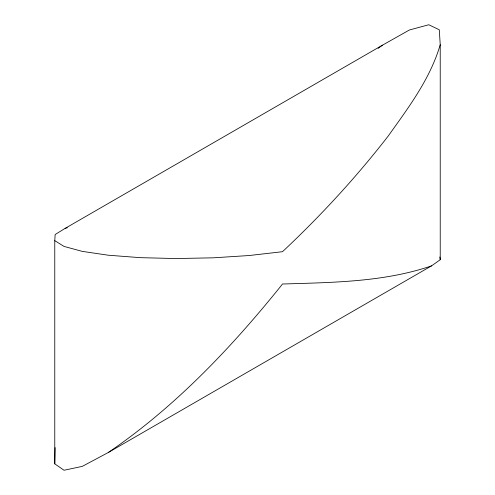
<?xml version="1.0" encoding="UTF-8"?>
<svg xmlns="http://www.w3.org/2000/svg" width="495" height="495" viewBox="0 0 495 495"><rect width="100%" height="100%" fill="white"/><g stroke="black" fill="none" stroke-linecap="round" stroke-linejoin="round"><path stroke-width="0.74" d="M54.772 463.846L54.772 240.663L55.149 234.512L65.123 228.381L382.425 45.194L409.359 30.009L428.75 24.75L439.282 29.768L440.228 44.717L440.228 259.72L431.535 265.877L108.275 452.51L82.269 466.383L64.022 470.25L54.772 463.846L55.149 447.604M440.228 44.717C430.266 78.816 408.511 107.52 388.198 136.063C356.487 176.944 321.416 215.09 283.74 250.544L282.472 251.646L281.537 251.813L249.177 255.525L213.19 257.821L176.047 258.551L140.258 257.66L108.275 255.216L82.269 251.38L64.022 246.417L54.772 240.663M378.112 48.368L382.425 45.194M108.275 452.51C174.989 407.082 231.19 347.929 281.537 285.256L282.472 283.957L283.74 283.981C333.24 282.422 384.188 282.039 431.535 265.877M65.123 228.381L67.308 227.725M439.808 256.998L440.228 259.72"/></g></svg>
